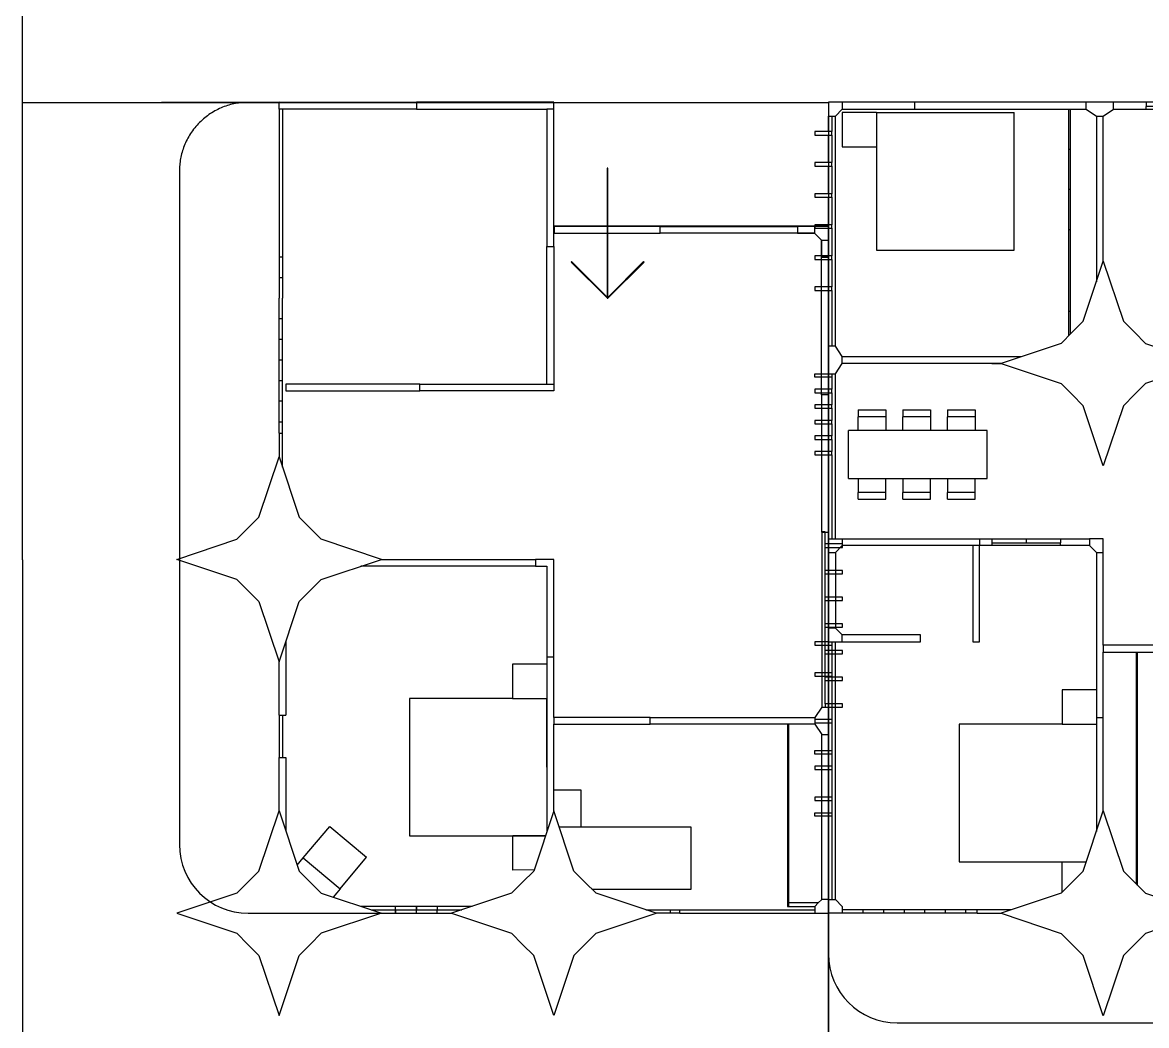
# Model space of a CAD drawing. Header units: metres. Extents: x -79796 to 428529, y -36333 to 94467.
# Drawn here: x 45274 to 61637, y 3196 to 17789 of the extents above; entities that cross this region are included whole.
import ezdxf

# ---------------------------------------------------------------- set-up
doc = ezdxf.new("R2010")
doc.units = ezdxf.units.M
for name, color, linetype, true_color in [('Make2D$Visible$ClippingPlaneIntersections$columns', 1, 'Continuous', 0xff0000), ('Make2D$Visible$ClippingPlaneIntersections$glasses', 4, 'Continuous', 0x00ffff), ('Make2D$Visible$Curves$balconies', 2, 'Continuous', 0xffff00), ('Make2D$Visible$Curves$floors', 3, 'Continuous', 0x00ff00), ('Make2D$Visible$Curves$glasses', 4, 'Continuous', 0x00ffff), ('slabs', 5, 'Continuous', 0x0000ff)]:
    doc.layers.add(name, color=color, linetype=linetype, true_color=true_color)
doc.layers.add('Make2D$Visible$ClippingPlaneIntersections$Default', color=7, linetype='Continuous')
doc.layers.add('Make2D$Visible$Curves$Default', color=7, linetype='Continuous')

# ---------------------------------------------------------------- blocks, each defined once
blk = doc.blocks.new('3B6P-flat-4-flat-1')
at = {"color": 0, "linetype": 'Continuous', "lineweight": -2}
for q in [(-951733, 1526501), (-951904, 1525754), (-951586, 1525752)]:
    blk.add_line((-951733, 1525600), q, dxfattribs=at)
at = {"layer": 'Make2D$Visible$ClippingPlaneIntersections$columns'}
for p, q in [((-953231, 1522769), (-952940, 1523644)), ((-952940, 1523644), (-952648, 1522769)), ((-953231, 1522769), (-953393, 1522607)), ((-952648, 1522769), (-952487, 1522607)), ((-953555, 1522446), (-953393, 1522607)), ((-952325, 1522446), (-952487, 1522607)), ((-953555, 1522446), (-954429, 1522154)), ((-952325, 1522446), (-951450, 1522154)), ((-954429, 1522154), (-953555, 1521863)), ((-951450, 1522154), (-952325, 1521863)), ((-953555, 1521863), (-953393, 1521701)), ((-952325, 1521863), (-952487, 1521701)), ((-953231, 1521539), (-953393, 1521701)), ((-952648, 1521539), (-952487, 1521701)), ((-952940, 1520665), (-953231, 1521539)), ((-952648, 1521539), (-952940, 1520665)), ((-953231, 1514769), (-952940, 1515644)), ((-952940, 1515644), (-952648, 1514769)), ((-953231, 1514769), (-953393, 1514607)), ((-952648, 1514769), (-952487, 1514607)), ((-953555, 1514446), (-953393, 1514607)), ((-952325, 1514446), (-952487, 1514607)), ((-953555, 1514446), (-954429, 1514154)), ((-952325, 1514446), (-951450, 1514154)), ((-954429, 1514154), (-953555, 1513862)), ((-951450, 1514154), (-952325, 1513862)), ((-953555, 1513862), (-953393, 1513701)), ((-952325, 1513862), (-952487, 1513701)), ((-953231, 1513539), (-953393, 1513701)), ((-952648, 1513539), (-952487, 1513701)), ((-952940, 1512664), (-953231, 1513539)), ((-952648, 1513539), (-952940, 1512664))]:
    blk.add_line(p, q, dxfattribs=at)
at = {"layer": 'Make2D$Visible$ClippingPlaneIntersections$Default'}
for p, q in [((-951291, 1523228), (-951291, 1526730)), ((-951291, 1526730), (-951089, 1526730)), ((-951089, 1526730), (-951089, 1523228)), ((-956940, 1525954), (-956940, 1525754)), ((-956740, 1525954), (-956940, 1525954)), ((-956840, 1525754), (-956740, 1525854)), ((-956740, 1525954), (-956740, 1525854)), ((-955690, 1525954), (-956740, 1525954)), ((-956740, 1525854), (-955690, 1525854)), ((-955690, 1525954), (-955690, 1525854)), ((-953190, 1525954), (-955690, 1525954)), ((-955690, 1525854), (-953190, 1525854)), ((-953441, 1525270), (-953441, 1525853)), ((-953421, 1525853), (-953421, 1525270)), ((-952790, 1525954), (-953190, 1525954)), ((-953190, 1525854), (-953190, 1525954)), ((-953190, 1525854), (-953040, 1525754)), ((-952940, 1525754), (-952790, 1525854)), ((-952790, 1525854), (-952790, 1525954)), ((-951140, 1525954), (-952790, 1525954)), ((-952790, 1525854), (-951240, 1525854)), ((-951240, 1525854), (-951240, 1524104)), ((-951140, 1525854), (-951240, 1525854)), ((-949140, 1525954), (-951140, 1525954)), ((-951140, 1525954), (-951140, 1525854)), ((-951140, 1524104), (-951140, 1525854)), ((-951140, 1525854), (-949140, 1525854)), ((-949140, 1525854), (-949140, 1525954)), ((-949140, 1525954), (-948940, 1525954)), ((-949040, 1525754), (-949140, 1525854)), ((-948940, 1525954), (-948940, 1525754)), ((-956940, 1525754), (-956840, 1525754)), ((-953040, 1525754), (-952940, 1525754)), ((-953040, 1525754), (-953040, 1523344)), ((-952940, 1523643), (-952940, 1525754)), ((-949040, 1525754), (-949040, 1524154)), ((-948940, 1525754), (-949040, 1525754)), ((-948940, 1524154), (-948940, 1525754)), ((-957140, 1525528), (-957140, 1525478)), ((-956890, 1525528), (-957140, 1525528)), ((-956890, 1525478), (-956890, 1525528)), ((-957140, 1525478), (-956890, 1525478)), ((-953441, 1524688), (-953441, 1525270)), ((-953441, 1525270), (-953421, 1525270)), ((-953421, 1525270), (-953421, 1524688)), ((-957140, 1525076), (-957140, 1525026)), ((-956890, 1525076), (-957140, 1525076)), ((-957140, 1525026), (-956890, 1525026)), ((-956890, 1525026), (-956890, 1525076)), ((-956890, 1524623), (-957140, 1524623)), ((-957140, 1524623), (-957140, 1524573)), ((-957140, 1524573), (-956890, 1524573)), ((-956890, 1524573), (-956890, 1524623)), ((-953441, 1524105), (-953441, 1524688)), ((-953441, 1524688), (-953421, 1524688)), ((-953421, 1524688), (-953421, 1524105)), ((-957140, 1524171), (-957140, 1524121)), ((-956890, 1524171), (-957140, 1524171)), ((-957140, 1524121), (-956890, 1524121)), ((-956890, 1524121), (-956890, 1524171)), ((-953441, 1523522), (-953441, 1524105)), ((-953441, 1524105), (-953421, 1524105)), ((-953421, 1524105), (-953421, 1523522)), ((-951240, 1524104), (-951390, 1524004)), ((-951140, 1524104), (-951240, 1524104)), ((-950990, 1524004), (-951140, 1524104)), ((-949040, 1524154), (-949140, 1524004)), ((-949040, 1524154), (-948940, 1524154)), ((-948940, 1523754), (-948940, 1524154)), ((-951740, 1524004), (-951740, 1523304)), ((-951390, 1524004), (-951740, 1524004)), ((-951640, 1523904), (-951390, 1523904)), ((-951640, 1523304), (-951640, 1523904)), ((-951390, 1523904), (-951390, 1524004)), ((-951390, 1523904), (-950990, 1523904)), ((-950990, 1523904), (-950990, 1524004)), ((-949140, 1524004), (-950990, 1524004)), ((-950990, 1523904), (-949140, 1523904)), ((-949140, 1523904), (-949140, 1524004)), ((-949140, 1523904), (-949040, 1523754)), ((-957140, 1523719), (-957140, 1523669)), ((-956890, 1523719), (-957140, 1523719)), ((-956890, 1523669), (-956890, 1523719)), ((-949040, 1523754), (-949040, 1521904)), ((-948940, 1523754), (-949040, 1523754)), ((-948940, 1521904), (-948940, 1523754)), ((-957140, 1523669), (-956890, 1523669)), ((-953441, 1522914), (-953441, 1523522)), ((-953421, 1523522), (-953421, 1522914)), ((-957140, 1523267), (-957140, 1523217)), ((-956890, 1523267), (-957140, 1523267)), ((-956890, 1523217), (-956890, 1523267)), ((-951740, 1523304), (-951640, 1523304)), ((-951089, 1523228), (-951291, 1523228)), ((-957140, 1523217), (-956890, 1523217)), ((-953441, 1522914), (-953421, 1522914)), ((-953441, 1522559), (-953441, 1522914)), ((-953421, 1522914), (-953421, 1522579)), ((-956840, 1522404), (-956940, 1522404)), ((-956940, 1522404), (-956940, 1522004)), ((-956740, 1522254), (-956840, 1522404)), ((-956740, 1522155), (-956740, 1522254)), ((-956740, 1522254), (-954129, 1522254)), ((-956740, 1522155), (-956740, 1522254)), ((-956840, 1522004), (-956740, 1522154)), ((-954429, 1522154), (-956740, 1522155)), ((-956740, 1522154), (-956740, 1522155)), ((-957140, 1522004), (-956940, 1522004)), ((-957140, 1521954), (-957140, 1522004)), ((-956890, 1521954), (-957140, 1521954)), ((-956940, 1522004), (-956840, 1522004)), ((-956890, 1522004), (-956890, 1521954)), ((-957140, 1521778), (-957140, 1521728)), ((-956890, 1521778), (-957140, 1521778)), ((-956890, 1521728), (-956890, 1521778)), ((-949640, 1521754), (-949640, 1521654)), ((-949140, 1521754), (-949640, 1521754)), ((-949140, 1521754), (-949040, 1521904)), ((-949140, 1521654), (-949140, 1521754)), ((-949040, 1521904), (-948940, 1521904)), ((-948940, 1521904), (-948940, 1521504)), ((-957140, 1521728), (-956890, 1521728)), ((-949640, 1521654), (-949140, 1521654)), ((-949040, 1521504), (-949140, 1521654)), ((-957140, 1521552), (-957140, 1521502)), ((-956890, 1521552), (-957140, 1521552)), ((-957140, 1521502), (-956890, 1521502)), ((-956890, 1521502), (-956890, 1521552)), ((-948940, 1521504), (-949040, 1521504)), ((-948990, 1521454), (-948740, 1521454)), ((-948740, 1521504), (-948940, 1521504)), ((-948740, 1521454), (-948740, 1521504)), ((-957140, 1521326), (-957140, 1521276)), ((-956890, 1521326), (-957140, 1521326)), ((-957140, 1521276), (-956890, 1521276)), ((-956890, 1521276), (-956890, 1521326)), ((-948990, 1521278), (-948740, 1521278)), ((-948740, 1521278), (-948740, 1521228)), ((-957140, 1521100), (-957140, 1521050)), ((-956890, 1521100), (-957140, 1521100)), ((-956890, 1521050), (-956890, 1521100)), ((-948740, 1521228), (-948990, 1521228)), ((-957140, 1521050), (-956890, 1521050)), ((-948990, 1521052), (-948740, 1521052)), ((-948990, 1521002), (-948990, 1521052)), ((-948740, 1521002), (-948990, 1521002)), ((-948740, 1521052), (-948740, 1521002)), ((-957140, 1520874), (-957140, 1520824)), ((-956890, 1520874), (-957140, 1520874)), ((-957140, 1520824), (-956890, 1520824)), ((-956890, 1520824), (-956890, 1520874)), ((-948990, 1520826), (-948740, 1520826)), ((-948740, 1520776), (-948990, 1520776)), ((-948740, 1520826), (-948740, 1520776)), ((-948990, 1520600), (-948740, 1520600)), ((-948990, 1520550), (-948990, 1520600)), ((-948740, 1520550), (-948990, 1520550)), ((-948740, 1520600), (-948740, 1520550)), ((-948990, 1520373), (-948740, 1520373)), ((-948740, 1520323), (-948990, 1520323)), ((-948740, 1520373), (-948740, 1520323)), ((-948990, 1520147), (-948740, 1520147)), ((-948740, 1520147), (-948740, 1520097)), ((-948740, 1520097), (-948990, 1520097)), ((-948990, 1519921), (-948740, 1519921)), ((-948740, 1519871), (-948990, 1519871)), ((-948740, 1519921), (-948740, 1519871)), ((-948990, 1519695), (-948740, 1519695)), ((-948740, 1519645), (-948990, 1519645)), ((-948740, 1519695), (-948740, 1519645)), ((-956940, 1519604), (-956740, 1519604)), ((-956940, 1519404), (-956940, 1519604)), ((-956740, 1519504), (-956840, 1519404)), ((-956740, 1519604), (-954740, 1519604)), ((-956740, 1519604), (-956740, 1519504)), ((-954740, 1519504), (-956740, 1519504)), ((-954840, 1519504), (-954840, 1518104)), ((-954740, 1519604), (-953140, 1519604)), ((-954740, 1519604), (-954740, 1519504)), ((-954740, 1518104), (-954740, 1519504)), ((-953140, 1519504), (-954740, 1519504)), ((-952940, 1519604), (-953140, 1519604)), ((-953140, 1519604), (-953140, 1519504)), ((-953140, 1519504), (-953040, 1519404)), ((-952940, 1519404), (-952940, 1519604)), ((-956940, 1518304), (-956940, 1519404)), ((-956940, 1519404), (-956840, 1519404)), ((-956840, 1519404), (-956840, 1518304)), ((-953040, 1519404), (-952940, 1519404)), ((-953040, 1519404), (-953040, 1517005)), ((-952940, 1518054), (-952940, 1519404)), ((-956940, 1518304), (-956940, 1518304)), ((-956840, 1518304), (-956940, 1518304)), ((-956940, 1518304), (-956940, 1518104)), ((-956740, 1518204), (-956840, 1518304)), ((-955602, 1518204), (-956740, 1518204)), ((-956740, 1518104), (-956740, 1518204)), ((-955602, 1518104), (-955602, 1518204)), ((-949040, 1518204), (-949140, 1518054)), ((-948940, 1518204), (-949040, 1518204)), ((-948940, 1517804), (-948940, 1518204)), ((-957140, 1518104), (-957140, 1518054)), ((-956940, 1518104), (-957140, 1518104)), ((-957140, 1518054), (-956890, 1518054)), ((-956940, 1518104), (-956740, 1518104)), ((-956740, 1518104), (-955602, 1518104)), ((-954840, 1518104), (-954740, 1518104)), ((-952940, 1518054), (-952940, 1517954)), ((-951140, 1518054), (-952940, 1518054)), ((-951140, 1518054), (-951140, 1517954)), ((-949140, 1518054), (-951140, 1518054)), ((-949140, 1518054), (-949140, 1517954)), ((-952940, 1517954), (-951140, 1517954)), ((-952940, 1517005), (-952940, 1517954)), ((-952460, 1517954), (-952460, 1517346)), ((-952440, 1517346), (-952440, 1517954)), ((-951140, 1517954), (-949140, 1517954)), ((-949140, 1517954), (-949040, 1517804)), ((-949040, 1517804), (-949040, 1515804)), ((-949040, 1517804), (-948940, 1517804)), ((-948940, 1515804), (-948940, 1517804)), ((-957140, 1517652), (-957140, 1517602)), ((-956890, 1517652), (-957140, 1517652)), ((-957140, 1517602), (-956890, 1517602)), ((-952460, 1517346), (-952440, 1517346)), ((-952460, 1517346), (-952460, 1516739)), ((-952440, 1516739), (-952440, 1517346)), ((-953040, 1517005), (-953040, 1515344)), ((-953040, 1517005), (-952940, 1517005)), ((-952940, 1515644), (-952940, 1517005)), ((-957140, 1516974), (-957140, 1516924)), ((-956890, 1516974), (-957140, 1516974)), ((-957140, 1516924), (-956890, 1516924)), ((-952460, 1516739), (-952460, 1516131)), ((-952460, 1516739), (-952440, 1516739)), ((-952440, 1516131), (-952440, 1516739)), ((-957140, 1516521), (-956890, 1516521)), ((-957140, 1516471), (-957140, 1516521)), ((-956890, 1516471), (-957140, 1516471)), ((-956890, 1516295), (-957140, 1516295)), ((-957140, 1516295), (-957140, 1516245)), ((-957140, 1516245), (-956890, 1516245)), ((-952460, 1516131), (-952440, 1516131)), ((-952460, 1516131), (-952460, 1515523)), ((-952440, 1515523), (-952440, 1516131)), ((-957140, 1515843), (-957140, 1515793)), ((-956890, 1515843), (-957140, 1515843)), ((-957140, 1515793), (-956890, 1515793)), ((-948940, 1515804), (-949040, 1515804)), ((-949040, 1515804), (-949040, 1514354)), ((-948940, 1514354), (-948940, 1515804)), ((-957140, 1515617), (-956890, 1515617)), ((-957140, 1515567), (-957140, 1515617)), ((-956890, 1515567), (-957140, 1515567)), ((-952460, 1515523), (-952460, 1514915)), ((-952460, 1515523), (-952440, 1515523)), ((-952440, 1514915), (-952440, 1515523)), ((-952460, 1514915), (-952440, 1514915)), ((-952460, 1514915), (-952460, 1514581)), ((-952440, 1514561), (-952440, 1514915)), ((-956940, 1514154), (-956940, 1514354)), ((-956940, 1514354), (-956840, 1514354)), ((-956840, 1514354), (-956740, 1514254)), ((-956740, 1514254), (-956740, 1514154)), ((-949040, 1514354), (-949140, 1514254)), ((-949140, 1514254), (-949140, 1514154)), ((-949040, 1514354), (-948940, 1514354)), ((-948940, 1514154), (-948940, 1514354)), ((-956740, 1514154), (-956940, 1514154)), ((-949140, 1514154), (-948940, 1514154))]:
    blk.add_line(p, q, dxfattribs=at)
at = {"layer": 'Make2D$Visible$ClippingPlaneIntersections$glasses'}
for p, q in [((-956890, 1525754), (-956890, 1525528)), ((-956840, 1522404), (-956840, 1525754)), ((-956890, 1525478), (-956890, 1525076)), ((-956890, 1525026), (-956890, 1524623)), ((-956890, 1524573), (-956890, 1524171)), ((-956890, 1524121), (-956890, 1523719)), ((-956890, 1523669), (-956890, 1523267)), ((-956890, 1523217), (-956890, 1522404)), ((-956890, 1521954), (-956890, 1521778)), ((-956840, 1519604), (-956840, 1522004)), ((-956890, 1521728), (-956890, 1521552)), ((-956890, 1521502), (-956890, 1521326)), ((-949040, 1518204), (-949040, 1521504)), ((-948990, 1521504), (-948990, 1521052)), ((-956890, 1521276), (-956890, 1521100)), ((-956890, 1521050), (-956890, 1520874)), ((-948990, 1521002), (-948990, 1520600)), ((-956890, 1520824), (-956890, 1519604)), ((-948990, 1520550), (-948990, 1518204)), ((-956890, 1518104), (-956890, 1514354)), ((-956840, 1514354), (-956840, 1518104)), ((-956890, 1514354), (-956840, 1514354)), ((-956440, 1514204), (-956740, 1514204)), ((-956440, 1514154), (-956740, 1514154)), ((-956152, 1514204), (-956440, 1514204)), ((-956152, 1514154), (-956440, 1514154)), ((-955840, 1514204), (-956152, 1514204)), ((-955840, 1514154), (-956152, 1514154)), ((-955540, 1514204), (-955840, 1514204)), ((-955540, 1514154), (-955840, 1514154)), ((-955240, 1514204), (-955540, 1514204)), ((-955240, 1514154), (-955540, 1514154)), ((-954940, 1514204), (-955240, 1514204)), ((-954940, 1514154), (-955240, 1514154)), ((-954775, 1514204), (-954940, 1514204)), ((-954775, 1514154), (-954940, 1514154)), ((-954775, 1514154), (-954775, 1514204)), ((-954279, 1514204), (-954775, 1514204)), ((-954775, 1514154), (-954429, 1514154)), ((-951600, 1514204), (-951105, 1514204)), ((-951105, 1514154), (-951450, 1514154)), ((-951105, 1514204), (-950940, 1514204)), ((-951105, 1514154), (-951105, 1514204)), ((-951105, 1514154), (-950940, 1514154)), ((-950940, 1514204), (-950640, 1514204)), ((-950940, 1514154), (-950640, 1514154)), ((-950640, 1514204), (-950340, 1514204)), ((-950640, 1514154), (-950340, 1514154)), ((-950340, 1514204), (-950040, 1514204)), ((-950340, 1514154), (-950040, 1514154)), ((-950040, 1514204), (-949727, 1514204)), ((-950040, 1514154), (-949727, 1514154)), ((-949727, 1514204), (-949440, 1514204)), ((-949727, 1514154), (-949440, 1514154)), ((-949440, 1514204), (-949140, 1514204)), ((-949440, 1514154), (-949140, 1514154))]:
    blk.add_line(p, q, dxfattribs=at)
at = {"layer": 'Make2D$Visible$Curves$balconies'}
for p, q in [((-956940, 1522004), (-956940, 1523217)), ((-956940, 1521778), (-956940, 1521954)), ((-956940, 1521552), (-956940, 1521728)), ((-956940, 1521100), (-956940, 1521276)), ((-956940, 1519404), (-956940, 1519404)), ((-956940, 1517652), (-956940, 1518054)), ((-956940, 1517602), (-956940, 1517602)), ((-956940, 1516521), (-956940, 1516924)), ((-956940, 1515617), (-956940, 1515793))]:
    blk.add_line(p, q, dxfattribs=at)
at = {"layer": 'Make2D$Visible$Curves$Default'}
for p, q in [((-952317, 1525954), (-952317, 1525892)), ((-951817, 1525892), (-952317, 1525892)), ((-952317, 1525854), (-952317, 1525892)), ((-951817, 1525954), (-951817, 1525892)), ((-951317, 1525892), (-951817, 1525892)), ((-951317, 1525954), (-951317, 1525892)), ((-956740, 1525804), (-956740, 1525304)), ((-956240, 1525804), (-956740, 1525804)), ((-956240, 1525804), (-956240, 1523804)), ((-956240, 1525804), (-954240, 1525804)), ((-954240, 1523804), (-954240, 1525804)), ((-951240, 1525677), (-951177, 1525677)), ((-951177, 1525677), (-951177, 1525177)), ((-956740, 1525304), (-956240, 1525304)), ((-953441, 1525270), (-953421, 1525270)), ((-951240, 1525177), (-951177, 1525177)), ((-951177, 1525177), (-951177, 1524677)), ((-953441, 1524688), (-953421, 1524688)), ((-951240, 1524677), (-951177, 1524677)), ((-953441, 1524105), (-953421, 1524105)), ((-956240, 1523804), (-954240, 1523804)), ((-951291, 1523324), (-951640, 1523324)), ((-951640, 1523304), (-951291, 1523304)), ((-949620, 1523324), (-951089, 1523324)), ((-951089, 1523304), (-950630, 1523304)), ((-950630, 1523324), (-950630, 1523304)), ((-950630, 1523304), (-950125, 1523304)), ((-950125, 1523324), (-950125, 1523304)), ((-950125, 1523304), (-949620, 1523304)), ((-949640, 1523304), (-949640, 1522788)), ((-949620, 1521754), (-949620, 1523324)), ((-949640, 1522788), (-949640, 1522271)), ((-949640, 1522271), (-949640, 1521754)), ((-954562, 1522154), (-954562, 1522154)), ((-954562, 1522154), (-954429, 1522154)), ((-956507, 1521479), (-956107, 1521479)), ((-956507, 1521479), (-956507, 1521379)), ((-956107, 1521479), (-956107, 1521379)), ((-955857, 1521479), (-955457, 1521479)), ((-955857, 1521479), (-955857, 1521379)), ((-955457, 1521479), (-955457, 1521379)), ((-955207, 1521479), (-954807, 1521479)), ((-955207, 1521479), (-955207, 1521379)), ((-954807, 1521479), (-954807, 1521379)), ((-956507, 1521179), (-956507, 1521379)), ((-956107, 1521379), (-956507, 1521379)), ((-956107, 1521379), (-956107, 1521179)), ((-955457, 1521379), (-955857, 1521379)), ((-955857, 1521179), (-955857, 1521379)), ((-955457, 1521379), (-955457, 1521179)), ((-954807, 1521379), (-955207, 1521379)), ((-955207, 1521179), (-955207, 1521379)), ((-954807, 1521379), (-954807, 1521179)), ((-956648, 1520479), (-956648, 1521179)), ((-954631, 1521179), (-956648, 1521179)), ((-954631, 1520479), (-954631, 1521179)), ((-951440, 1520874), (-951440, 1518714)), ((-951140, 1520874), (-951440, 1520874)), ((-951140, 1519514), (-951140, 1520874)), ((-950440, 1520874), (-951140, 1520874)), ((-950440, 1519514), (-950440, 1520874)), ((-950103, 1520694), (-950103, 1518914)), ((-949629, 1520694), (-950103, 1520694)), ((-949629, 1519514), (-949629, 1520694)), ((-956648, 1520479), (-954631, 1520479)), ((-956507, 1520479), (-956507, 1520279)), ((-956107, 1520279), (-956107, 1520479)), ((-955857, 1520479), (-955857, 1520279)), ((-955457, 1520279), (-955457, 1520479)), ((-955207, 1520479), (-955207, 1520279)), ((-954807, 1520279), (-954807, 1520479)), ((-956507, 1520179), (-956507, 1520279)), ((-956107, 1520279), (-956507, 1520279)), ((-956107, 1520179), (-956107, 1520279)), ((-955857, 1520179), (-955857, 1520279)), ((-955457, 1520279), (-955857, 1520279)), ((-955457, 1520179), (-955457, 1520279)), ((-955207, 1520179), (-955207, 1520279)), ((-954807, 1520279), (-955207, 1520279)), ((-954807, 1520179), (-954807, 1520279)), ((-956507, 1520179), (-956107, 1520179)), ((-955857, 1520179), (-955457, 1520179)), ((-955207, 1520179), (-954807, 1520179)), ((-954563, 1519604), (-954563, 1519542)), ((-954563, 1519542), (-954563, 1519504)), ((-954563, 1519542), (-954063, 1519542)), ((-954063, 1519604), (-954063, 1519542)), ((-954063, 1519542), (-953563, 1519542)), ((-953563, 1519604), (-953563, 1519542)), ((-953563, 1519504), (-953563, 1519542)), ((-951140, 1518714), (-951140, 1519514)), ((-950440, 1518714), (-950440, 1519514)), ((-949629, 1518914), (-949629, 1519514)), ((-950103, 1518914), (-949629, 1518914)), ((-951440, 1518714), (-951140, 1518714)), ((-951140, 1518714), (-950440, 1518714)), ((-953540, 1517405), (-953540, 1516905)), ((-953040, 1517405), (-953540, 1517405)), ((-949540, 1517209), (-949540, 1516709)), ((-949040, 1517209), (-949540, 1517209)), ((-953540, 1516905), (-955040, 1516905)), ((-955040, 1516905), (-955040, 1514905)), ((-953540, 1516905), (-953040, 1516905)), ((-949540, 1516709), (-951040, 1516709)), ((-951040, 1516709), (-951040, 1514709)), ((-949540, 1516709), (-949040, 1516709)), ((-955040, 1514905), (-953186, 1514905)), ((-953540, 1514461), (-953540, 1514905)), ((-951040, 1514709), (-949040, 1514709))]:
    blk.add_line(p, q, dxfattribs=at)
at = {"layer": 'Make2D$Visible$Curves$floors'}
for p, q in [((-956940, 1525528), (-956940, 1525754)), ((-956940, 1525076), (-956940, 1525478)), ((-956940, 1524623), (-956940, 1525026)), ((-956940, 1524171), (-956940, 1524573)), ((-956940, 1523719), (-956940, 1524121)), ((-956940, 1523267), (-956940, 1523669)), ((-956940, 1521552), (-956940, 1521552)), ((-956940, 1521326), (-956940, 1521502)), ((-948940, 1521454), (-948940, 1521278)), ((-948940, 1521228), (-948940, 1521052)), ((-956940, 1520874), (-956940, 1521050)), ((-948940, 1521002), (-948940, 1520826)), ((-956940, 1519604), (-956940, 1520824)), ((-948940, 1520776), (-948940, 1520600)), ((-948940, 1520550), (-948940, 1520373)), ((-948940, 1520323), (-948940, 1520147)), ((-948940, 1520097), (-948940, 1519921)), ((-948940, 1519871), (-948940, 1519695)), ((-948940, 1519645), (-948940, 1518204)), ((-956940, 1516974), (-956940, 1517602)), ((-956940, 1516295), (-956940, 1516471)), ((-956940, 1515843), (-956940, 1516245)), ((-956940, 1514354), (-956940, 1515567))]:
    blk.add_line(p, q, dxfattribs=at)
at = {"layer": 'Make2D$Visible$Curves$glasses'}
for p, q in [((-956440, 1514204), (-956440, 1514154)), ((-956140, 1514204), (-956140, 1514154)), ((-955840, 1514204), (-955840, 1514154)), ((-955540, 1514154), (-955540, 1514204)), ((-955240, 1514204), (-955240, 1514154)), ((-954940, 1514154), (-954940, 1514204))]:
    blk.add_line(p, q, dxfattribs=at)
at = {"layer": 'slabs'}
for p, q in [((-956940, 1514154), (-956940, 1513561)), ((-948940, 1513561), (-948940, 1514154)), ((-955940, 1512561), (-949940, 1512561))]:
    blk.add_line(p, q, dxfattribs=at)
for centre, start, end in [((-955940, 1513561), 180, 270), ((-949940, 1513561), 270, 360)]:
    blk.add_arc(centre, 1000, start, end, dxfattribs=at)
blk = doc.blocks.new('BLOW-flat-2-flat-1')
at = {"color": 0, "linetype": 'ByBlock', "lineweight": -2}
for p, q in [((-956538, 1526542), (-956993, 1526541)), ((-954841, 1514742), (-954838, 1514742))]:
    blk.add_line(p, q, dxfattribs=at)
at = {"color": 0, "linetype": 'Continuous', "lineweight": -2}
for p, q in [((-951751, 1525585), (-951761, 1525585)), ((-951761, 1525585), (-951761, 1523693)), ((-951756, 1525585), (-951756, 1523693)), ((-951751, 1523693), (-951751, 1525585)), ((-951751, 1524639), (-951761, 1524639)), ((-952279, 1524224), (-952286, 1524217)), ((-952286, 1524217), (-951759, 1523690)), ((-951752, 1523697), (-952279, 1524224)), ((-951759, 1523697), (-951232, 1524224)), ((-951225, 1524217), (-951752, 1523690)), ((-951232, 1524224), (-951225, 1524217)), ((-952012, 1523957), (-952026, 1523957)), ((-952019, 1523964), (-952019, 1523950)), ((-951499, 1523957), (-951485, 1523957)), ((-951492, 1523950), (-951492, 1523964)), ((-951761, 1523693), (-951751, 1523693)), ((-951759, 1523690), (-951752, 1523697)), ((-951752, 1523690), (-951759, 1523697))]:
    blk.add_line(p, q, dxfattribs=at)
at = {"layer": 'Make2D$Visible$ClippingPlaneIntersections$columns'}
for p, q in [((-956830, 1520507), (-956538, 1521382)), ((-956538, 1521382), (-956247, 1520507)), ((-956830, 1520507), (-956992, 1520345)), ((-956247, 1520507), (-956085, 1520345)), ((-957153, 1520184), (-956992, 1520345)), ((-955923, 1520184), (-956085, 1520345)), ((-958028, 1519892), (-957153, 1520184)), ((-955049, 1519892), (-955923, 1520184)), ((-957153, 1519601), (-958028, 1519892)), ((-955923, 1519601), (-955049, 1519892)), ((-957153, 1519601), (-956992, 1519439)), ((-955923, 1519601), (-956085, 1519439)), ((-956992, 1519439), (-956830, 1519277)), ((-956085, 1519439), (-956247, 1519277)), ((-956830, 1519277), (-956538, 1518403)), ((-956538, 1518403), (-956247, 1519277)), ((-956830, 1515357), (-956538, 1516232)), ((-956538, 1516232), (-956247, 1515357)), ((-952538, 1516232), (-952830, 1515357)), ((-952247, 1515357), (-952538, 1516232)), ((-956992, 1515195), (-956830, 1515357)), ((-956085, 1515195), (-956247, 1515357)), ((-952830, 1515357), (-952992, 1515195)), ((-952247, 1515357), (-952085, 1515195)), ((-957153, 1515034), (-956992, 1515195)), ((-955923, 1515034), (-956085, 1515195)), ((-953153, 1515034), (-952992, 1515195)), ((-951923, 1515034), (-952085, 1515195)), ((-957153, 1515034), (-958028, 1514742)), ((-955923, 1515034), (-955049, 1514742)), ((-953153, 1515034), (-954028, 1514742)), ((-951049, 1514742), (-951923, 1515034)), ((-958028, 1514742), (-957153, 1514451)), ((-955049, 1514742), (-955923, 1514451)), ((-954028, 1514742), (-953153, 1514451)), ((-951923, 1514451), (-951049, 1514742)), ((-957153, 1514451), (-956992, 1514289)), ((-956085, 1514289), (-955923, 1514451)), ((-952992, 1514289), (-953153, 1514451)), ((-951923, 1514451), (-952085, 1514289)), ((-956830, 1514127), (-956992, 1514289)), ((-956247, 1514127), (-956085, 1514289)), ((-952830, 1514127), (-952992, 1514289)), ((-952247, 1514127), (-952085, 1514289)), ((-956830, 1514127), (-956538, 1513253)), ((-956538, 1513253), (-956247, 1514127)), ((-952538, 1513253), (-952830, 1514127)), ((-952247, 1514127), (-952538, 1513253))]:
    blk.add_line(p, q, dxfattribs=at)
at = {"layer": 'Make2D$Visible$ClippingPlaneIntersections$Default'}
for p, q in [((-956538, 1526442), (-956538, 1526542)), ((-956538, 1526542), (-954538, 1526542)), ((-954538, 1526542), (-954538, 1526442)), ((-952538, 1526542), (-954538, 1526542)), ((-952538, 1526442), (-952538, 1526542)), ((-954538, 1526442), (-956538, 1526442)), ((-954538, 1526442), (-952638, 1526442)), ((-952638, 1526442), (-952638, 1524442)), ((-952538, 1526442), (-952638, 1526442)), ((-952538, 1524442), (-952538, 1526442)), ((-950991, 1524737), (-952534, 1524737)), ((-952534, 1524737), (-952534, 1524637)), ((-950991, 1524737), (-948991, 1524737)), ((-950991, 1524637), (-950991, 1524737)), ((-948991, 1524737), (-948991, 1524637)), ((-948741, 1524737), (-948991, 1524737)), ((-948541, 1524737), (-948741, 1524737)), ((-948741, 1524737), (-948741, 1524637)), ((-948541, 1524537), (-948541, 1524737)), ((-952534, 1524637), (-950991, 1524637)), ((-948991, 1524637), (-950991, 1524637)), ((-948991, 1524637), (-948741, 1524637)), ((-948741, 1524637), (-948641, 1524537)), ((-948641, 1524287), (-948641, 1524537)), ((-948641, 1524537), (-948541, 1524537)), ((-948541, 1524537), (-948541, 1524287)), ((-952638, 1524442), (-952538, 1524442)), ((-952638, 1522442), (-952638, 1524442)), ((-952538, 1524442), (-952538, 1522442)), ((-948641, 1524287), (-948541, 1524287)), ((-948641, 1522287), (-948641, 1524287)), ((-948541, 1524287), (-948541, 1522287)), ((-956438, 1522442), (-956438, 1522342)), ((-954488, 1522442), (-956438, 1522442)), ((-954488, 1522442), (-952538, 1522442)), ((-954488, 1522342), (-954488, 1522442)), ((-952538, 1522442), (-952538, 1522342)), ((-956438, 1522342), (-954488, 1522342)), ((-952538, 1522342), (-954488, 1522342)), ((-948641, 1522287), (-948641, 1520287)), ((-948541, 1522287), (-948641, 1522287)), ((-948541, 1520287), (-948541, 1522287)), ((-948641, 1520287), (-948541, 1520287)), ((-948338, 1520116), (-948588, 1520116)), ((-948338, 1520066), (-948338, 1520116)), ((-948588, 1520066), (-948338, 1520066)), ((-952807, 1519792), (-955349, 1519792)), ((-955049, 1519892), (-952807, 1519892)), ((-952538, 1519892), (-952807, 1519892)), ((-952807, 1519892), (-952807, 1519792)), ((-952807, 1519792), (-952638, 1519792)), ((-952638, 1519792), (-952638, 1518474)), ((-952538, 1518474), (-952538, 1519892)), ((-948338, 1519729), (-948588, 1519729)), ((-948588, 1519679), (-948338, 1519679)), ((-948338, 1519679), (-948338, 1519729)), ((-948338, 1519342), (-948588, 1519342)), ((-948338, 1519292), (-948338, 1519342)), ((-948588, 1519292), (-948338, 1519292)), ((-948338, 1518954), (-948588, 1518954)), ((-948588, 1518904), (-948338, 1518904)), ((-948338, 1518904), (-948338, 1518954)), ((-952638, 1518474), (-952638, 1515932)), ((-952638, 1518474), (-952538, 1518474)), ((-952538, 1517592), (-952538, 1518474)), ((-948338, 1518567), (-948588, 1518567)), ((-948588, 1518517), (-948338, 1518517)), ((-948338, 1518517), (-948338, 1518567)), ((-948338, 1518180), (-948588, 1518180)), ((-948338, 1518130), (-948338, 1518180)), ((-948588, 1518130), (-948338, 1518130)), ((-948638, 1517742), (-948738, 1517592)), ((-948338, 1517792), (-948588, 1517792)), ((-948588, 1517792), (-948588, 1517742)), ((-948588, 1517742), (-948338, 1517742)), ((-948538, 1517342), (-948538, 1517742)), ((-948338, 1517742), (-948338, 1517792)), ((-952538, 1517592), (-952538, 1517492)), ((-951138, 1517592), (-952538, 1517592)), ((-952538, 1516232), (-952538, 1517492)), ((-952538, 1517492), (-951138, 1517492)), ((-951138, 1517592), (-948738, 1517592)), ((-951138, 1517492), (-951138, 1517592)), ((-948738, 1517492), (-951138, 1517492)), ((-949138, 1517492), (-949138, 1516962)), ((-949118, 1516962), (-949118, 1517492)), ((-948738, 1517592), (-948738, 1517492)), ((-948738, 1517492), (-948638, 1517342)), ((-948638, 1514942), (-948638, 1517342)), ((-948638, 1517342), (-948538, 1517342)), ((-948538, 1517342), (-948538, 1514942)), ((-949138, 1516962), (-949138, 1516432)), ((-949138, 1516962), (-949118, 1516962)), ((-949118, 1516432), (-949118, 1516962)), ((-949138, 1516432), (-949138, 1515902)), ((-949118, 1516432), (-949138, 1516432)), ((-949118, 1515902), (-949118, 1516432)), ((-949138, 1515902), (-949138, 1515372)), ((-949118, 1515902), (-949138, 1515902)), ((-949118, 1515372), (-949118, 1515902)), ((-949138, 1515372), (-949138, 1514842)), ((-949118, 1515372), (-949138, 1515372)), ((-949118, 1514842), (-949118, 1515372)), ((-948688, 1514892), (-949118, 1514892)), ((-948738, 1514842), (-948688, 1514892)), ((-948638, 1514942), (-948688, 1514892)), ((-948538, 1514942), (-948638, 1514942)), ((-948538, 1514742), (-948538, 1514942)), ((-949138, 1514842), (-949118, 1514842)), ((-949118, 1514842), (-948738, 1514842)), ((-948738, 1514842), (-948738, 1514742)), ((-948738, 1514742), (-948538, 1514742))]:
    blk.add_line(p, q, dxfattribs=at)
at = {"layer": 'Make2D$Visible$ClippingPlaneIntersections$glasses'}
for p, q in [((-956538, 1526442), (-956538, 1526092)), ((-956488, 1526442), (-956488, 1526092)), ((-956538, 1526092), (-956538, 1525792)), ((-956488, 1526092), (-956488, 1525792)), ((-956538, 1525792), (-956538, 1525492)), ((-956488, 1525792), (-956488, 1525492)), ((-956538, 1525492), (-956538, 1525192)), ((-956488, 1525492), (-956488, 1525192)), ((-956538, 1525192), (-956538, 1524892)), ((-956488, 1525192), (-956488, 1524892)), ((-956538, 1524892), (-956538, 1524592)), ((-956488, 1524892), (-956488, 1524592)), ((-956538, 1524592), (-956538, 1524292)), ((-956488, 1524592), (-956488, 1524292)), ((-956538, 1524292), (-956538, 1523992)), ((-956488, 1524292), (-956488, 1523992)), ((-956538, 1523992), (-956538, 1523692)), ((-956488, 1523992), (-956488, 1523692)), ((-956538, 1523392), (-956538, 1523692)), ((-956488, 1523392), (-956488, 1523692)), ((-956538, 1523105), (-956538, 1523392)), ((-956488, 1523105), (-956488, 1523392)), ((-956538, 1522792), (-956538, 1523105)), ((-956488, 1522792), (-956488, 1523105)), ((-956538, 1522492), (-956538, 1522792)), ((-956488, 1522492), (-956488, 1522792)), ((-956538, 1522192), (-956538, 1522492)), ((-956488, 1522192), (-956488, 1522492)), ((-956538, 1521892), (-956538, 1522192)), ((-956488, 1521892), (-956488, 1522192)), ((-956538, 1521727), (-956538, 1521892)), ((-956488, 1521727), (-956488, 1521892)), ((-956538, 1521727), (-956488, 1521727)), ((-956538, 1521727), (-956538, 1521382)), ((-956488, 1521232), (-956488, 1521727)), ((-948588, 1520292), (-948638, 1520292)), ((-948638, 1520292), (-948638, 1517742)), ((-948588, 1517792), (-948588, 1520292)), ((-956438, 1518703), (-956438, 1517623)), ((-956538, 1517623), (-956538, 1518403)), ((-948638, 1517742), (-948588, 1517742)), ((-956538, 1517623), (-956438, 1517623)), ((-956538, 1517617), (-956538, 1517317)), ((-956488, 1517617), (-956488, 1517317)), ((-956538, 1517317), (-956538, 1517017)), ((-956488, 1517317), (-956488, 1517017)), ((-956538, 1517017), (-956538, 1517011)), ((-956538, 1517011), (-956438, 1517011)), ((-956538, 1516232), (-956538, 1517011)), ((-956488, 1517017), (-956488, 1517011)), ((-956438, 1517011), (-956438, 1515932)), ((-954538, 1514842), (-955349, 1514842)), ((-955049, 1514742), (-954538, 1514742)), ((-954538, 1514842), (-954538, 1514792)), ((-954538, 1514742), (-954538, 1514842)), ((-953728, 1514842), (-954538, 1514842)), ((-954538, 1514742), (-954538, 1514792)), ((-954538, 1514792), (-954538, 1514792)), ((-954538, 1514742), (-954028, 1514742)), ((-951199, 1514792), (-950703, 1514792)), ((-950703, 1514742), (-951049, 1514742)), ((-950703, 1514792), (-950538, 1514792)), ((-950703, 1514742), (-950703, 1514792)), ((-950703, 1514742), (-950538, 1514742)), ((-950538, 1514792), (-950238, 1514792)), ((-950538, 1514742), (-950238, 1514742)), ((-950238, 1514792), (-949938, 1514792)), ((-950238, 1514742), (-949938, 1514742)), ((-949938, 1514792), (-949638, 1514792)), ((-949938, 1514742), (-949638, 1514742)), ((-949638, 1514792), (-949326, 1514792)), ((-949638, 1514742), (-949326, 1514742)), ((-949326, 1514792), (-949038, 1514792)), ((-949326, 1514742), (-949038, 1514742)), ((-949038, 1514792), (-948738, 1514792)), ((-949038, 1514742), (-948738, 1514742))]:
    blk.add_line(p, q, dxfattribs=at)
at = {"layer": 'Make2D$Visible$Curves$balconies'}
for p, q in [((-958248, 1526542), (-956538, 1526542)), ((-956538, 1517623), (-956538, 1517617))]:
    blk.add_line(p, q, dxfattribs=at)
at = {"layer": 'Make2D$Visible$Curves$Default'}
for p, q in [((-952532, 1524742), (-952534, 1524737)), ((-952263, 1524742), (-952532, 1524742)), ((-952263, 1524742), (-952265, 1524738)), ((-952265, 1524738), (-951766, 1524738)), ((-951766, 1524738), (-951265, 1524739)), ((-951265, 1524739), (-951263, 1524742)), ((-950988, 1524742), (-951263, 1524742)), ((-950988, 1524742), (-950991, 1524737)), ((-950988, 1524742), (-948988, 1524742)), ((-948988, 1524742), (-948991, 1524737)), ((-948988, 1524742), (-948738, 1524742)), ((-948988, 1524642), (-948988, 1524737)), ((-948741, 1524737), (-948738, 1524742)), ((-948738, 1524742), (-948538, 1524742)), ((-948541, 1524737), (-948538, 1524742)), ((-948538, 1524742), (-948538, 1524542)), ((-948991, 1524637), (-948988, 1524642)), ((-948988, 1524642), (-948741, 1524642)), ((-948638, 1524292), (-948638, 1524537)), ((-948541, 1524537), (-948538, 1524542)), ((-948538, 1524292), (-948538, 1524542)), ((-948641, 1524287), (-948638, 1524292)), ((-948638, 1524292), (-948541, 1524292)), ((-948538, 1524292), (-948541, 1524287)), ((-948538, 1524292), (-948538, 1522292)), ((-948538, 1522292), (-948541, 1522287)), ((-948539, 1520292), (-948538, 1522292)), ((-948539, 1520292), (-948541, 1520287)), ((-953138, 1518367), (-953138, 1517867)), ((-952638, 1518367), (-953138, 1518367)), ((-954641, 1517867), (-954638, 1515867)), ((-953138, 1517867), (-954641, 1517867)), ((-953138, 1517867), (-952638, 1517867)), ((-952638, 1516867), (-952641, 1517867)), ((-952138, 1516534), (-952538, 1516534)), ((-952138, 1515994), (-952138, 1516534)), ((-956185, 1515548), (-955799, 1516007)), ((-955799, 1516007), (-955263, 1515557)), ((-954638, 1515867), (-952660, 1515867)), ((-953135, 1515872), (-952658, 1515874)), ((-953134, 1515372), (-953135, 1515872)), ((-950538, 1515994), (-952459, 1515994)), ((-950538, 1515094), (-950538, 1515994)), ((-956275, 1515441), (-956185, 1515548)), ((-956185, 1515548), (-955648, 1515098)), ((-955648, 1515098), (-955263, 1515557)), ((-952825, 1515373), (-953134, 1515372)), ((-955697, 1515039), (-955750, 1514976)), ((-955648, 1515098), (-955697, 1515039)), ((-951983, 1515094), (-950538, 1515094))]:
    blk.add_line(p, q, dxfattribs=at)
at = {"layer": 'Make2D$Visible$Curves$floors'}
for p, q in [((-948538, 1524742), (-952538, 1524742)), ((-948538, 1520116), (-948538, 1524742)), ((-948538, 1519729), (-948538, 1520066)), ((-948538, 1519342), (-948538, 1519679)), ((-948538, 1518954), (-948538, 1519292)), ((-948538, 1518567), (-948538, 1518904)), ((-948538, 1518180), (-948538, 1518517)), ((-948538, 1517792), (-948538, 1518130)), ((-954538, 1514742), (-954538, 1514742))]:
    blk.add_line(p, q, dxfattribs=at)
at = {"layer": 'Make2D$Visible$Curves$glasses'}
for p, q in [((-956538, 1524292), (-956488, 1524292)), ((-956538, 1523992), (-956488, 1523992)), ((-956488, 1523392), (-956538, 1523392)), ((-956488, 1523092), (-956538, 1523092)), ((-956488, 1522792), (-956538, 1522792)), ((-956538, 1522492), (-956488, 1522492)), ((-956488, 1522192), (-956538, 1522192)), ((-956538, 1521892), (-956488, 1521892)), ((-955199, 1514792), (-955138, 1514792)), ((-955138, 1514792), (-954841, 1514792)), ((-955138, 1514772), (-955138, 1514792)), ((-954841, 1514792), (-954841, 1514842)), ((-954841, 1514742), (-954841, 1514792)), ((-954841, 1514792), (-954840, 1514792)), ((-954840, 1514742), (-954840, 1514792)), ((-954840, 1514792), (-954838, 1514792)), ((-954838, 1514792), (-954669, 1514792)), ((-954838, 1514742), (-954838, 1514792)), ((-954669, 1514792), (-954538, 1514792)), ((-954538, 1514792), (-954407, 1514792)), ((-954407, 1514792), (-954238, 1514792)), ((-954238, 1514742), (-954238, 1514792)), ((-954236, 1514842), (-954236, 1514792)), ((-954236, 1514742), (-954236, 1514792)), ((-954236, 1514792), (-953938, 1514792)), ((-953938, 1514792), (-953878, 1514792)), ((-953938, 1514772), (-953938, 1514792)), ((-951138, 1514772), (-951138, 1514792)), ((-950841, 1514742), (-950841, 1514792)), ((-950838, 1514742), (-950838, 1514792))]:
    blk.add_line(p, q, dxfattribs=at)
at = {"layer": 'slabs'}
for p, q in [((-957988, 1525541), (-957988, 1515742)), ((-956988, 1514742), (-955049, 1514742))]:
    blk.add_line(p, q, dxfattribs=at)
blk.add_arc((-956988, 1515742), 1000, 180, 270, dxfattribs=at)
blk.add_rational_spline([(-956993, 1526541), (-957988, 1526537), (-957988, 1525541)], [0.998555105375, 0.707831019325, 1], degree=2, dxfattribs=at)
blk = doc.blocks.new('NEW SLAB3-flat-2-flat-1')
at = {"layer": 'slabs'}
for points in [[(-960272, 1526537), (-948541, 1526537)], [(-960272, 1519887), (-960272, 1526537)], [(-948541, 1526537), (-948541, 1511006)], [(-960272, 1519887), (-960272, 1517247)], [(-960272, 1517247), (-960272, 1514737)], [(-948541, 1511006), (-948541, 1517312)], [(-960272, 1514737), (-960272, 1512675)], [(-960272, 1514737), (-960272, 1513706)], [(-960273, 1512675), (-960272, 1512634), (-960270, 1512593), (-960268, 1512552), (-960264, 1512511), (-960260, 1512471), (-960254, 1512430), (-960248, 1512390), (-960240, 1512349), (-960232, 1512309), (-960222, 1512270), (-960212, 1512230), (-960200, 1512191), (-960188, 1512152), (-960175, 1512113), (-960160, 1512074), (-960145, 1512036), (-960129, 1511998), (-960112, 1511961), (-960094, 1511924), (-960075, 1511888), (-960055, 1511852), (-960035, 1511817), (-960013, 1511782), (-959991, 1511748), (-959968, 1511714), (-959944, 1511681), (-959919, 1511648), (-959893, 1511616), (-959867, 1511585), (-959840, 1511554), (-959812, 1511524), (-959783, 1511495), (-959754, 1511466), (-959724, 1511438), (-959693, 1511411), (-959662, 1511384), (-959630, 1511359), (-959597, 1511334), (-959564, 1511310), (-959531, 1511287), (-959496, 1511265), (-959461, 1511243), (-959426, 1511223), (-959390, 1511203), (-959354, 1511184), (-959317, 1511166), (-959279, 1511149), (-959242, 1511133), (-959204, 1511118), (-959165, 1511103), (-959127, 1511090), (-959088, 1511078), (-959048, 1511066), (-959009, 1511056), (-958969, 1511046), (-958929, 1511038), (-958889, 1511030), (-958848, 1511024), (-958808, 1511018), (-958767, 1511014), (-958726, 1511010), (-958685, 1511008), (-958644, 1511006), (-958603, 1511005)], [(-958603, 1511005), (-956541, 1511006)], [(-956541, 1511006), (-954541, 1511006)], [(-956541, 1511006), (-955541, 1511006)], [(-954541, 1511006), (-952541, 1511006)], [(-952541, 1511006), (-948541, 1511006)]]:
    blk.add_lwpolyline(points, dxfattribs=at)

msp = doc.modelspace()

# ---------------------------------------------------------------- linework, layer by layer
msp.add_line((45274, 16623), (45274, 18128))
at = {"layer": 'Make2D$Visible$Curves$balconies'}
msp.add_line((57008, 4828), (57008, 2395), dxfattribs=at)

# ---------------------------------------------------------------- block references
for name, p in [('3B6P-flat-4-flat-1', (1013948, -1509326)), ('NEW SLAB3-flat-2-flat-1', (1005547, -1509914)), ('BLOW-flat-2-flat-1', (1005547, -1509914))]:
    msp.add_blockref(name, p)

doc.saveas('drawing.dxf')
